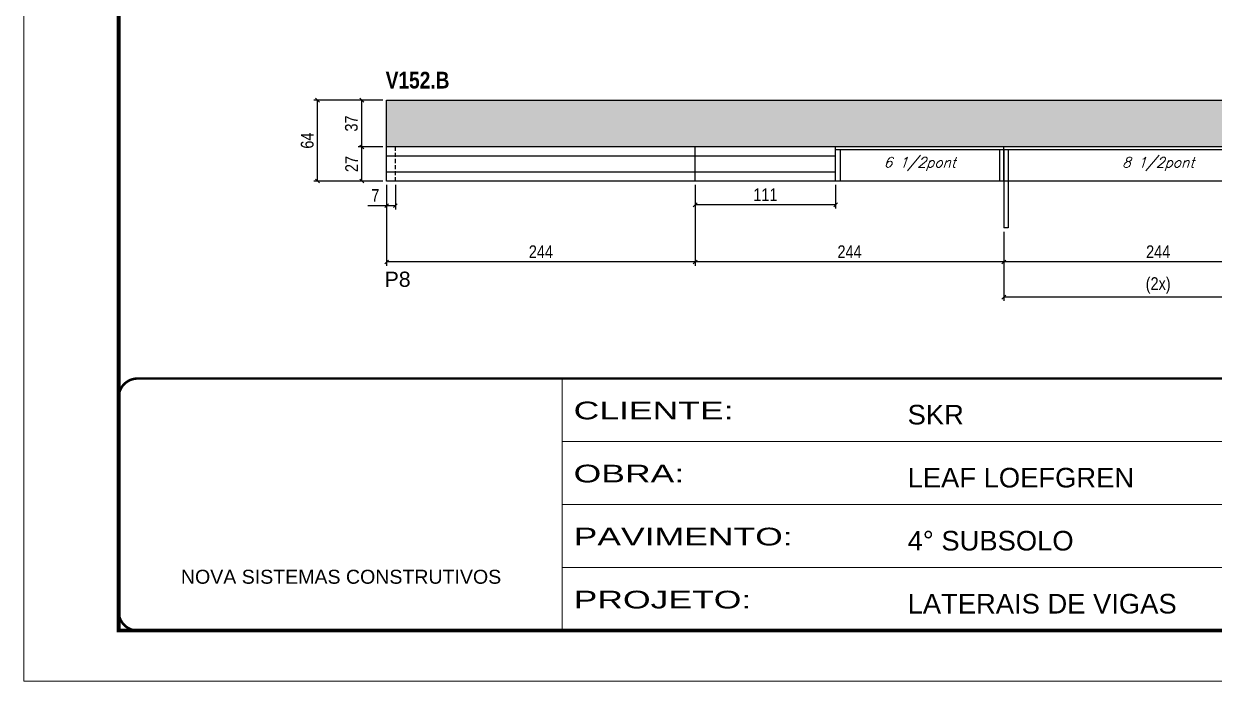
# Model space of a CAD drawing. Extents: x 3309 to 9590, y -2522 to 14608.
# Drawn here: x 8078 to 9019, y 10112 to 10632 of the extents above; entities that cross this region are included whole.
import ezdxf

# ---------------------------------------------------------------- set-up
doc = ezdxf.new("R2010")
doc.units = 0
for name, pattern in [('CONTINUO', [0]), ('DASHED', [0.75, 0.5, -0.25]), ('HIDDEN2', [4.7625, 3.175, -1.5875])]:
    doc.linetypes.add(name, pattern=pattern)
for name, color, linetype in [('5', 5, 'Continuous'), ('COTA', 241, 'Continuous'), ('NOMENCLATURA', 7, 'Continuous'), ('Painéis', 200, 'Continuous'), ('SARR_2.2x7', 40, 'Continuous'), ('SARR_3.5x7', 81, 'Continuous'), ('texto', 7, 'Continuous')]:
    doc.layers.add(name, color=color, linetype=linetype)
doc.layers.add('Folhas', color=255, linetype='Continuous', lineweight=9)
doc.layers.add('SARRAFO DE PRESSAO', color=251, linetype='DASHED', lineweight=9)
doc.styles.add('ARIAL', font='arial.ttf')
doc.styles.add('COTA TECNICA', font='techl___.ttf', dxfattribs={"height": 10})
doc.styles.add('Romans', font='romans.shx')
doc.styles.get("Standard").update_dxf_attribs({"font": 'arial.ttf'})
doc.styles.add('TECNICA', font='techb___.ttf', dxfattribs={"height": 10})
doc.styles.add('Tecnologia', font='')
doc.styles.get('Tecnologia').set_extended_font_data('Forgotten Futurist')
doc.dimstyles.new('PAINEL', dxfattribs={"dimtxt": 10, "dimasz": 3, "dimexe": 3, "dimexo": 3, "dimgap": 3, "dimtad": 1, "dimdec": 1, "dimzin": 12, "dimdsep": 46, "dimtxsty": 'COTA TECNICA', "dimblk1": 'OBLIQUE', "dimblk2": 'OBLIQUE', "dimsah": 1, "dimcen": 0.9, "dimclrd": 4, "dimclre": 4, "dimclrt": 240, "dimadec": 1, "dimazin": 3, "dimtfac": 1, "dimtdec": 1, "dimtmove": 0, "dimatfit": 3, "dimfxl": 1, "dimtolj": 1, "dimtzin": 12, "dimarcsym": 0})

# ---------------------------------------------------------------- blocks, each defined once
blk = doc.blocks.new('9999999999')
at = {"color": 30, "linetype": 'CONTINUO'}
for p, q in [((98564.56, 34230.21), (98564.56, 34429.45)), ((98564.56, 34379.64), (99583.98, 34379.64)), ((98564.56, 34329.83), (99487.98, 34329.83)), ((98564.56, 34280.02), (99487.98, 34280.02))]:
    blk.add_line(p, q, dxfattribs=at)
at = {"color": 30, "linetype": 'CONTINUO', "const_width": 2}
blk.add_lwpolyline([(99583.98, 34230.21), (99583.98, 34414.45, 0.414214), (99568.98, 34429.45), (98228.98, 34429.45, 0.414214), (98213.98, 34414.45), (98213.98, 34245.21, 0.414214), (98228.98, 34230.21), (99583.98, 34230.21)], format="xyb", dxfattribs=at)
at = {"layer": 'Folhas'}
blk.add_lwpolyline([(98138.98, 34190.21), (99623.98, 34190.21), (99623.98, 35240.21), (98138.98, 35240.21)], close=True, dxfattribs=at)
at = {"layer": 'Folhas', "color": 30, "const_width": 3}
blk.add_lwpolyline([(98213.98, 34230.21), (99583.98, 34230.21), (99583.98, 35200.21), (98213.98, 35200.21)], close=True, dxfattribs=at)
at = {"color": 7, "linetype": 'Continuous', "ltscale": 5, "style": 'ARIAL'}
for s, height, p in [('SKR', 15.483, (98837.68, 34393.13)), ('LEAF LOEFGREN', 15.4829, (98837.68, 34343.32)), ('4° SUBSOLO', 15.483, (98837.68, 34293.51)), ('NOVA SISTEMAS CONSTRUTIVOS', 11.0592, (98263.19, 34267.21)), ('LATERAIS DE VIGAS', 15.4829, (98837.68, 34243.7))]:
    blk.add_text(s, height=height, dxfattribs=at).set_placement(p)
at = {"layer": 'Folhas', "color": 7, "style": 'Tecnologia', "width": 1.5}
for s, p in [('CLIENTE:', (98573.65, 34397.17)), ('OBRA:', (98573.65, 34347.31)), ('PAVIMENTO:', (98573.65, 34297.5)), ('PROJETO:', (98573.65, 34247.69))]:
    blk.add_text(s, height=14, dxfattribs=at).set_placement(p)
blk = doc.blocks.new('_Oblique')
at = {"color": 0, "linetype": 'ByBlock', "lineweight": -2}
blk.add_line((-0.5, -0.5), (0.5, 0.5), dxfattribs=at)
blk = doc.blocks.new('*D548')
at = {"layer": 'COTA', "color": 4, "linetype": 'ByBlock', "lineweight": -2, "transparency": 16777216}
for p, q in [((8852.66, 10467.42), (8852.66, 10440.53)), ((9096.66, 10467.42), (9096.66, 10440.53)), ((9096.66, 10443.53), (8852.66, 10443.53))]:
    blk.add_line(p, q, dxfattribs=at)
at = {"layer": 'Defpoints', "color": 0, "linetype": 'ByBlock', "transparency": 16777216}
for p in [(8852.66, 10470.42), (9096.66, 10470.42), (8852.66, 10443.53)]:
    blk.add_point(p, dxfattribs=at)
at = {"layer": 'COTA', "color": 4, "linetype": 'ByBlock', "lineweight": -2, "transparency": 16777216, "xscale": 3, "yscale": 3, "zscale": 3, "rotation": 180}
blk.add_blockref('_Oblique', (8852.66, 10443.53), dxfattribs=at)
at = {"layer": 'COTA', "color": 4, "linetype": 'ByBlock', "lineweight": -2, "transparency": 16777216, "xscale": 3, "yscale": 3, "zscale": 3}
blk.add_blockref('_Oblique', (9096.66, 10443.53), dxfattribs=at)
at = {"layer": 'COTA', "color": 240, "linetype": 'ByBlock', "transparency": 16777216, "insert": (8974.66, 10451.6), "char_height": 10, "attachment_point": 5, "style": 'COTA TECNICA'}
blk.add_mtext('\\A1;244', dxfattribs=at)
blk = doc.blocks.new('*D554')
at = {"layer": 'COTA', "color": 4, "lineweight": -2, "transparency": 16777216}
for p, q in [((8361.66, 10534.42), (8342.09, 10534.42)), ((8345.09, 10507.42), (8345.09, 10534.42)), ((8361.66, 10507.42), (8342.09, 10507.42))]:
    blk.add_line(p, q, dxfattribs=at)
at = {"layer": 'Defpoints', "color": 0, "transparency": 16777216}
for p in [(8345.09, 10534.42), (8364.66, 10534.42), (8364.66, 10507.42)]:
    blk.add_point(p, dxfattribs=at)
at = {"layer": 'COTA', "color": 4, "lineweight": -2, "transparency": 16777216, "xscale": 3, "yscale": 3, "zscale": 3}
for p, rotation in [((8345.09, 10534.42), 90), ((8345.09, 10507.42), 270)]:
    blk.add_blockref('_Oblique', p, dxfattribs=dict(at, rotation=rotation))
at = {"layer": 'COTA', "color": 240, "transparency": 16777216, "insert": (8337.01, 10520.92), "char_height": 10, "attachment_point": 5, "rotation": 90, "style": 'COTA TECNICA'}
blk.add_mtext('\\A1;27', dxfattribs=at)
blk = doc.blocks.new('*D555')
at = {"layer": 'COTA', "color": 4, "lineweight": -2, "transparency": 16777216}
for p, q in [((8361.66, 10571.42), (8342.09, 10571.42)), ((8345.09, 10534.42), (8345.09, 10571.42)), ((8361.66, 10534.42), (8342.09, 10534.42))]:
    blk.add_line(p, q, dxfattribs=at)
at = {"layer": 'Defpoints', "color": 0, "transparency": 16777216}
for p in [(8345.09, 10571.42), (8364.66, 10571.42), (8364.66, 10534.42)]:
    blk.add_point(p, dxfattribs=at)
at = {"layer": 'COTA', "color": 4, "lineweight": -2, "transparency": 16777216, "xscale": 3, "yscale": 3, "zscale": 3}
for p, rotation in [((8345.09, 10571.42), 90), ((8345.09, 10534.42), 270)]:
    blk.add_blockref('_Oblique', p, dxfattribs=dict(at, rotation=rotation))
at = {"layer": 'COTA', "color": 240, "transparency": 16777216, "insert": (8336.87, 10552.92), "char_height": 10, "attachment_point": 5, "rotation": 90, "style": 'COTA TECNICA'}
blk.add_mtext('\\A1;37', dxfattribs=at)
blk = doc.blocks.new('*D556')
at = {"layer": 'COTA', "color": 4, "lineweight": -2, "transparency": 16777216}
for p, q in [((8361.66, 10571.42), (8307.1, 10571.42)), ((8310.1, 10507.42), (8310.1, 10571.42)), ((8361.66, 10507.42), (8307.1, 10507.42))]:
    blk.add_line(p, q, dxfattribs=at)
at = {"layer": 'Defpoints', "color": 0, "transparency": 16777216}
for p in [(8310.1, 10571.42), (8364.66, 10571.42), (8364.66, 10507.42)]:
    blk.add_point(p, dxfattribs=at)
at = {"layer": 'COTA', "color": 4, "lineweight": -2, "transparency": 16777216, "xscale": 3, "yscale": 3, "zscale": 3}
for p, rotation in [((8310.1, 10571.42), 90), ((8310.1, 10507.42), 270)]:
    blk.add_blockref('_Oblique', p, dxfattribs=dict(at, rotation=rotation))
at = {"layer": 'COTA', "color": 240, "transparency": 16777216, "insert": (8302, 10539.42), "char_height": 10, "attachment_point": 5, "rotation": 90, "style": 'COTA TECNICA'}
blk.add_mtext('\\A1;64', dxfattribs=at)
blk = doc.blocks.new('*D557')
at = {"layer": 'COTA', "color": 4, "lineweight": -2, "transparency": 16777216}
for p, q in [((8852.66, 10467.42), (8852.66, 10412.68)), ((9096.66, 10467.42), (9096.66, 10412.68)), ((9096.66, 10415.68), (8852.66, 10415.68))]:
    blk.add_line(p, q, dxfattribs=at)
at = {"layer": 'Defpoints', "color": 0, "transparency": 16777216}
for p in [(8852.66, 10470.42), (9096.66, 10470.42), (8852.66, 10415.68)]:
    blk.add_point(p, dxfattribs=at)
at = {"layer": 'COTA', "color": 4, "lineweight": -2, "transparency": 16777216, "xscale": 3, "yscale": 3, "zscale": 3, "rotation": 180}
blk.add_blockref('_Oblique', (8852.66, 10415.68), dxfattribs=at)
at = {"layer": 'COTA', "color": 4, "lineweight": -2, "transparency": 16777216, "xscale": 3, "yscale": 3, "zscale": 3}
blk.add_blockref('_Oblique', (9096.66, 10415.68), dxfattribs=at)
at = {"layer": 'COTA', "color": 240, "transparency": 16777216, "insert": (8974.66, 10424.9), "char_height": 10, "attachment_point": 5, "style": 'COTA TECNICA'}
blk.add_mtext('\\A1;(2x)', dxfattribs=at)
blk = doc.blocks.new('*D558')
at = {"layer": 'COTA', "color": 4, "lineweight": -2, "transparency": 16777216}
for p, q in [((8608.66, 10504.42), (8608.66, 10440.53)), ((8852.66, 10467.42), (8852.66, 10440.53)), ((8852.66, 10443.53), (8608.66, 10443.53))]:
    blk.add_line(p, q, dxfattribs=at)
at = {"layer": 'Defpoints', "color": 0, "transparency": 16777216}
for p in [(8608.66, 10507.42), (8852.66, 10470.42), (8608.66, 10443.53)]:
    blk.add_point(p, dxfattribs=at)
at = {"layer": 'COTA', "color": 4, "lineweight": -2, "transparency": 16777216, "xscale": 3, "yscale": 3, "zscale": 3, "rotation": 180}
blk.add_blockref('_Oblique', (8608.66, 10443.53), dxfattribs=at)
at = {"layer": 'COTA', "color": 4, "lineweight": -2, "transparency": 16777216, "xscale": 3, "yscale": 3, "zscale": 3}
blk.add_blockref('_Oblique', (8852.66, 10443.53), dxfattribs=at)
at = {"layer": 'COTA', "color": 240, "transparency": 16777216, "insert": (8730.66, 10451.6), "char_height": 10, "attachment_point": 5, "style": 'COTA TECNICA'}
blk.add_mtext('\\A1;244', dxfattribs=at)
blk = doc.blocks.new('*D560')
at = {"layer": 'COTA', "color": 4, "lineweight": -2, "transparency": 16777216}
for p, q in [((8364.66, 10504.42), (8364.66, 10440.53)), ((8608.66, 10504.42), (8608.66, 10440.53)), ((8608.66, 10443.53), (8364.66, 10443.53))]:
    blk.add_line(p, q, dxfattribs=at)
at = {"layer": 'Defpoints', "color": 0, "transparency": 16777216}
for p in [(8364.66, 10507.42), (8608.66, 10507.42), (8364.66, 10443.53)]:
    blk.add_point(p, dxfattribs=at)
at = {"layer": 'COTA', "color": 4, "lineweight": -2, "transparency": 16777216, "xscale": 3, "yscale": 3, "zscale": 3, "rotation": 180}
blk.add_blockref('_Oblique', (8364.66, 10443.53), dxfattribs=at)
at = {"layer": 'COTA', "color": 4, "lineweight": -2, "transparency": 16777216, "xscale": 3, "yscale": 3, "zscale": 3}
blk.add_blockref('_Oblique', (8608.66, 10443.53), dxfattribs=at)
at = {"layer": 'COTA', "color": 240, "transparency": 16777216, "insert": (8486.66, 10451.6), "char_height": 10, "attachment_point": 5, "style": 'COTA TECNICA'}
blk.add_mtext('\\A1;244', dxfattribs=at)
blk = doc.blocks.new('*D561')
at = {"layer": 'COTA', "color": 4, "lineweight": -2, "transparency": 16777216}
for p, q in [((8364.66, 10504.42), (8364.66, 10484.99)), ((8371.66, 10504.42), (8371.66, 10484.99)), ((8364.66, 10487.99), (8349.93, 10487.99)), ((8371.66, 10487.99), (8364.66, 10487.99))]:
    blk.add_line(p, q, dxfattribs=at)
at = {"layer": 'Defpoints', "color": 0, "transparency": 16777216}
for p in [(8364.66, 10507.42), (8371.66, 10507.42), (8364.66, 10487.99)]:
    blk.add_point(p, dxfattribs=at)
at = {"layer": 'COTA', "color": 4, "lineweight": -2, "transparency": 16777216, "xscale": 3, "yscale": 3, "zscale": 3, "rotation": 180}
blk.add_blockref('_Oblique', (8364.66, 10487.99), dxfattribs=at)
at = {"layer": 'COTA', "color": 4, "lineweight": -2, "transparency": 16777216, "xscale": 3, "yscale": 3, "zscale": 3}
blk.add_blockref('_Oblique', (8371.66, 10487.99), dxfattribs=at)
at = {"layer": 'COTA', "color": 240, "transparency": 16777216, "insert": (8355.8, 10496.06), "char_height": 10, "attachment_point": 5, "style": 'COTA TECNICA'}
blk.add_mtext('\\A1;7', dxfattribs=at)
blk = doc.blocks.new('*D559')
at = {"layer": 'COTA', "color": 4, "lineweight": -2, "transparency": 16777216}
for p, q in [((8608.66, 10504.42), (8608.66, 10485.62)), ((8719.66, 10504.42), (8719.66, 10485.62)), ((8719.66, 10488.62), (8608.66, 10488.62))]:
    blk.add_line(p, q, dxfattribs=at)
at = {"layer": 'Defpoints', "color": 0, "transparency": 16777216}
for p in [(8608.66, 10507.42), (8719.66, 10507.42), (8608.66, 10488.62)]:
    blk.add_point(p, dxfattribs=at)
at = {"layer": 'COTA', "color": 4, "lineweight": -2, "transparency": 16777216, "xscale": 3, "yscale": 3, "zscale": 3, "rotation": 180}
blk.add_blockref('_Oblique', (8608.66, 10488.62), dxfattribs=at)
at = {"layer": 'COTA', "color": 4, "lineweight": -2, "transparency": 16777216, "xscale": 3, "yscale": 3, "zscale": 3}
blk.add_blockref('_Oblique', (8719.66, 10488.62), dxfattribs=at)
at = {"layer": 'COTA', "color": 240, "transparency": 16777216, "insert": (8664.16, 10496.68), "char_height": 10, "attachment_point": 5, "style": 'COTA TECNICA'}
blk.add_mtext('\\A1;111', dxfattribs=at)

msp = doc.modelspace()

# ---------------------------------------------------------------- hatches: boundary and pattern name
at = {"layer": 'COTA'}
h = msp.add_hatch(dxfattribs=at)
h.set_pattern_fill('AR-CONC', color=256, scale=0.03)
h.set_pattern_definition([(50, (4531.2105, -272.373), (5.46554, -0.4781726), [0.5715, -6.2865]), (355, (4531.2105, -272.373), (-1.0573026, 5.7317054), [0.4572, -5.0292175]), (100.451445, (4531.666, -272.413), (4.4082374, 5.2535326), [0.4857003, -5.3427073]), (46.1842, (4531.2105, -270.849), (8.1323712, -1.26127), [0.85725, -9.42975]), (96.63556, (4531.888, -270.954), (7.122124, 7.422784), [0.7285507, -8.014068]), (351.18415, (4531.2105, -270.849), (7.122124, 7.422784), [0.685799, -7.543792]), (21, (4531.9725, -271.23), (4.5484317, -3.067956), [0.5715, -6.2865]), (326, (4531.9725, -271.23), (1.8540609, 5.525639), [0.4572, -5.0292]), (71.451445, (4532.3515, -271.4857), (6.4024926, 2.457683), [0.4857003, -5.342698]), (37.5, (4531.2105, -272.373), (0.0926581, 2.53665117), [0, -4.96824, 0, -5.1054, 0, -5.04825]), (7.5, (4531.2105, -272.373), (2.0045899, 3.00541724), [0, -2.91084, 0, -4.85394, 0, -1.92405]), (327.5, (4529.5112, -272.373), (4.06771786, -0.17186232), [0, -1.905, 0, -5.9436, 0, -7.8867]), (317.5, (4528.7492, -272.373), (4.4438754, 0.7627947), [0, -2.4765, 0, -3.94716, 0, -5.6007])])
h.paths.add_polyline_path([(9272.66, 10571.42), (9272.66, 10534.42), (9326.66, 10534.42), (9326.66, 10571.42)])
h.paths.add_polyline_path([(9200.66, 10534.42), (9200.66, 10571.42), (8364.66, 10571.42), (8364.66, 10534.42)])

# ---------------------------------------------------------------- linework, layer by layer
for p, q in [((8364.66, 10534.42), (8364.66, 10571.42)), ((8364.66, 10571.42), (9200.66, 10571.42)), ((8852.66, 10507.42), (8852.66, 10470.42)), ((8856.16, 10470.42), (8852.66, 10470.42))]:
    msp.add_line(p, q, dxfattribs=at)
at = {"layer": 'Painéis', "linetype": 'ByBlock'}
for p, q in [((9200.66, 10534.42), (8364.66, 10534.42)), ((8364.66, 10507.42), (8364.66, 10534.42)), ((8608.66, 10507.42), (8608.66, 10534.42)), ((8852.66, 10507.42), (8852.66, 10534.42)), ((9326.66, 10507.42), (8364.66, 10507.42))]:
    msp.add_line(p, q, dxfattribs=at)
at = {"layer": 'SARR_2.2x7', "linetype": 'HIDDEN2'}
msp.add_line((8371.66, 10507.42), (8371.66, 10534.42), dxfattribs=at)
at = {"layer": 'SARR_2.2x7', "linetype": 'Continuous'}
for p, q in [((8852.66, 10532.22), (8719.66, 10532.22)), ((9096.66, 10532.22), (8852.66, 10532.22)), ((8364.66, 10527.42), (8608.66, 10527.42)), ((8608.66, 10527.42), (8719.66, 10527.42)), ((8364.66, 10514.68), (8608.66, 10514.68)), ((8608.66, 10514.68), (8719.66, 10514.68))]:
    msp.add_line(p, q, dxfattribs=at)
at = {"layer": 'SARR_3.5x7'}
for p, q in [((8719.66, 10507.42), (8719.66, 10534.42)), ((8723.16, 10532.22), (8723.16, 10507.42)), ((8849.16, 10532.22), (8849.16, 10507.42)), ((8852.66, 10532.22), (8852.66, 10507.42)), ((8856.16, 10532.22), (8856.16, 10470.42))]:
    msp.add_line(p, q, dxfattribs=at)

# ---------------------------------------------------------------- block references
at = {"layer": 'SARRAFO DE PRESSAO', "color": 6, "linetype": 'ByBlock'}
msp.add_blockref('9999999999', (-90061.11, -24078.07), dxfattribs=at)

# ---------------------------------------------------------------- texts
at = {"layer": '5', "linetype": 'Continuous'}
msp.add_text('P8', height=12, rotation=359.99996, dxfattribs=at).set_placement((8363.16, 10423.83))
at = {"layer": 'NOMENCLATURA', "style": 'TECNICA'}
msp.add_text('V152.B', height=13.2, dxfattribs=at).set_placement((8363.95, 10580.6))
at = {"layer": 'texto', "color": 2, "char_height": 8, "attachment_point": 5, "style": 'Romans'}
for s, insert in [('{\\Q19;\\C256;6 1/2pont}', (8786.16, 10520.92)), ('{\\Q19;\\C256;8 1/2pont}', (8974.66, 10520.92))]:
    msp.add_mtext(s, dxfattribs=dict(at, insert=insert))

# ---------------------------------------------------------------- dimensions: what is measured, and where the dimension line sits
at = {"layer": 'COTA'}
for base, p1, p2, angle, picture, middle in [((8310.1, 10571.42), (8364.66, 10507.42), (8364.66, 10571.42), 90, '*D556', (8302, 10539.42)), ((8345.09, 10571.42), (8364.66, 10534.42), (8364.66, 10571.42), 90, '*D555', (8336.87, 10552.92)), ((8345.09, 10534.42), (8364.66, 10507.42), (8364.66, 10534.42), 90, '*D554', (8337.01, 10520.92)), ((8364.66, 10487.99), (8371.66, 10507.42), (8364.66, 10507.42), 180, '*D561', (8355.8, 10496.06)), ((8364.66, 10443.53), (8608.66, 10507.42), (8364.66, 10507.42), 180, '*D560', (8486.66, 10451.6)), ((8608.66, 10443.53), (8852.66, 10470.42), (8608.66, 10507.42), 180, '*D558', (8730.66, 10451.6)), ((8608.66, 10488.62), (8719.66, 10507.42), (8608.66, 10507.42), 180, '*D559', (8664.16, 10496.68))]:
    dim = msp.add_linear_dim(base=base, p1=p1, p2=p2, angle=angle, dimstyle='PAINEL', dxfattribs=at)
    dim.commit()
    dim.dimension.update_dxf_attribs({"geometry": picture, "text_midpoint": middle})
at = {"layer": 'COTA', "linetype": 'ByBlock'}
dim = msp.add_linear_dim(base=(8852.66, 10443.53), p1=(9096.66, 10470.42), p2=(8852.66, 10470.42), angle=180, dimstyle='PAINEL', override={"dimtmove": 1}, dxfattribs=at)
dim.commit()
dim.dimension.update_dxf_attribs({"geometry": '*D548', "text_midpoint": (8974.66, 10451.6)})
at = {"layer": 'COTA'}
dim = msp.add_linear_dim(base=(8852.66, 10415.68), p1=(9096.66, 10470.42), p2=(8852.66, 10470.42), angle=180, text='(2x)', dimstyle='PAINEL', dxfattribs=at)
dim.commit()
dim.dimension.update_dxf_attribs({"geometry": '*D557', "text_midpoint": (8974.66, 10424.9)})

doc.saveas('drawing.dxf')
